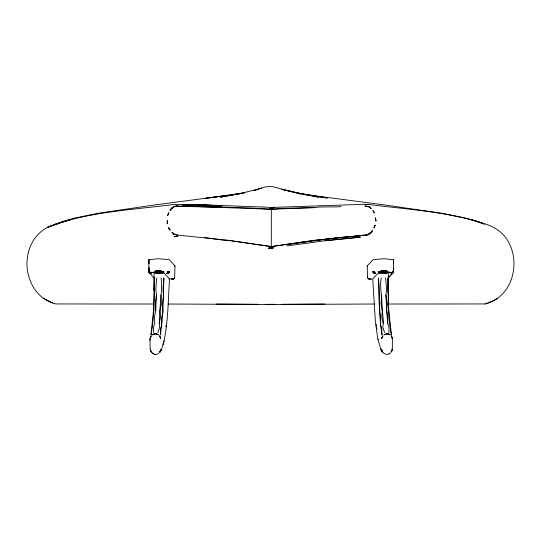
<?xml version="1.0" encoding="UTF-8"?>
<svg xmlns="http://www.w3.org/2000/svg" width="541" height="541" viewBox="0 0 541 541"><rect width="100%" height="100%" fill="white"/><g stroke="black" fill="none" stroke-linecap="round" stroke-linejoin="round"><path stroke-width="0.81" d="M160.204 272.806L158.263 272.671L158.303 270.831C160.434 273.557 154.942 273.482 155.348 270.892L161.475 270.872L160.521 272.711L156.856 272.833M269.141 248.042L269.905 246.865L271.318 247.041L272.657 246.371L314.226 240.373L364.972 235.119L365.033 235.605L368.516 234.659L372.634 230.31L371.572 232.366L368.516 234.659L314.226 240.373L271.318 246.588L270.25 247.846L268.35 248.339L273.503 248.042L273.171 247.724L271.312 248.583L271.312 207.446L366.135 204.241M153.475 332.593L153.482 327.352L154.74 323.248L154.489 316.823L155.747 310.412L156.444 294.973L155.761 289.07L156.768 277.979M393.239 271.555L393.003 272.867L388.168 277.946L393.003 272.867L378.308 272.076L381.101 271.805L381.601 270.852L387.038 270.892C386.943 273.935 380.871 274.01 380.891 270.872L381.601 270.852C384.955 272.853 389.25 271.149 392.698 273.178L390.913 273.442L392.915 271.514L393.422 271.589L393.381 272.069L391.955 272.826L392.915 271.514L393.239 272.488L393.422 271.589L393.517 259.781L384.211 258.726L373.168 259.606L367.217 265.895L367.603 277.661L368.522 278.845L369.78 279.244M393.435 271.629L393.442 267.694L393.381 272.069M153.827 290.334L154.05 273.699L158.905 273.239L164.532 273.618L169.495 278.892C168.123 300.897 168.224 323.308 163.172 344.881M151.176 273.476L150.04 273.408C153.367 273.57 148.261 273.881 148.924 271.629L148.843 259.781L158.161 258.726L169.198 259.606L174.986 265.895L174.655 277.33L174.087 278.541L172.16 279.291L173.201 279.055L172.701 279.163M369.51 279.163L368.996 279.055M388.979 332.593L388.959 327.352L387.681 323.248L387.911 316.823L386.646 310.412L385.929 294.973L386.599 289.07L385.598 277.979M161.096 277.979C162.949 294.392 158.236 310.899 159.615 327.346L157.816 332.593M150.04 339.308L150.141 349.101M392.042 350.264L392.117 349.161L391.623 351.312L390.832 352.232L392.042 350.264L391.528 351.332M341.134 206.337L338.199 206.865L319.535 206.987L314.267 207.609L281.645 208.4L272.657 209.218L273.57 207.426M381.263 277.979C379.315 286.689 382.514 295.102 380.972 303.785C382.501 311.488 383.948 319.515 382.812 327.346L384.644 332.593M375.4 273.347L374.446 271.359C371.41 270.764 373.959 274.368 375.725 273.306L373.905 273.198L374.859 272.691L373.493 272.88L373.067 271.454L374.656 272.306L373.493 272.88M150.222 337.753L150.141 338.646L151.318 335.778L150.222 337.753L150.655 336.617M149.945 340.275L150.1 338.673M392.333 349.101L392.374 338.673M177.915 235.119L177.854 235.605L175.717 234.733L171.808 232.211L173.762 234.334L177.915 235.119L228.552 240.373L271.318 246.588L269.743 248.096L268.762 248.245M156.444 294.973L155.267 303.819L155.747 310.412M169.495 278.892L168.981 279.129M174.986 265.895L174.466 266.131M169.184 272.475L167.507 272.691L168.515 271.393L167.92 271.359L167.507 272.691L168.866 272.88L167.25 273.009L169.38 272.008L169.455 271.494L168.975 271.426L169.184 272.475L167.987 273.388L166.642 273.306L168.461 273.198L166.966 273.347M174.594 277.661L174.669 277.148M269.905 246.865L269.979 246.371L228.552 240.373L223.284 240.136L204.701 237.58M392.36 271.974L392.915 271.514L392.198 272.427M372.979 272.008L373.067 271.454L373.175 272.475M153.11 334.446L155.314 333.662L158.418 334.845L155.314 333.662L152.285 334.845L154.185 333.79L157.492 334.203M165.871 326.892L166.148 325.242M160.63 337.591L160.812 338.646L159.439 335.778L160.596 337.753L160.129 336.8M161.867 348.445L161.61 349.75L159.757 352.232L160.873 350.007M160.792 350.264L161.015 349.161L159.757 352.232L160.873 350.284L160.44 351.332M378.308 272.076L381.304 272.191L381.601 270.852L380.965 271.352M159.081 323.248L160.63 316.803L160.089 310.412L161.407 303.785L160.778 294.973M381.865 337.753L381.655 338.646L383.028 335.778L381.865 337.753L382.311 336.617M148.937 271.589L150.006 271.974L149.931 271.487L149.113 271.555L149.12 272.488L148.917 267.694L148.978 272.069M161.996 347.789L164.092 340.661M271.312 248.583L270.527 248.218L271.142 246.987M154.611 277.641L154.144 277.283L154.57 278.507L149.357 272.867L150.168 272.427L150.723 273.137L149.661 273.178L155.578 271.832L155.95 270.872L155.416 271.379M272.691 208.765L269.979 209.218L252.174 208.042L182.844 205.878L177.847 206.216L177.82 205.769L174.317 206.31L170.05 210.55L171.186 208.42L174.317 206.31L204.66 206.872L271.318 209.266L272.63 207.561L271.318 208.042L269.066 207.426L273.266 207.649L269.945 208.765L269.371 207.649L271.312 207.446M272.657 209.218L272.137 208.799L272.569 207.825L273.922 207.284M159.825 272.786L160.521 272.711L156.133 272.542L158.128 272.143L159.155 270.831M382.981 272.765L381.858 272.711L383.67 272.671L384.083 270.831C385.348 273.557 381.344 272.502 385.895 272.745L381.561 272.508L383.657 272.13L385.719 270.852L386.801 271.832L386.43 270.872L386.964 271.379M269.979 246.371L270.48 246.885L270.027 247.819L269.465 247.724L269.743 248.096M270.703 246.926L269.966 248.123L272.907 247.325L273.171 247.724L270.027 247.819L269.729 247.325L270.48 246.885M367.806 278.128L367.724 277.506M164.065 272.076L153.089 272.17L153.292 272.508L158.087 271.812L164.065 272.076L158.723 271.805L159.994 270.838L161.414 271.352L158.723 271.805M155.828 272.231L156.667 270.852L158.087 271.812L157.465 270.838M389.08 272.508L389.283 272.17L384.293 271.812L384.922 270.838M271.913 208.806L272.569 207.825L272.995 207.967M158.019 272.765L158.723 272.13L160.812 272.508L158.939 272.752M167.717 272.306L168.515 271.393L167.845 271.846M391.17 273.476L392.698 273.178M377.868 339.707L375.305 320.313L372.722 278.892L377.652 273.692L383.468 273.239L388.316 273.699L388.533 290.334M270.804 247.94L272.907 247.325L272.657 246.371M272.339 207.832L271.278 208.826L269.945 208.765L269.979 209.218M383.67 272.671L384.252 272.143L386.247 272.542L384.367 272.765M155.578 271.832L156.667 270.852M389.053 353.902L390.047 353.05C386.409 356.959 380.688 351.921 380.411 347.789M388.722 304.028L485.155 303.947C510.711 297.881 520.293 266.585 509.703 244.397C504.983 233.313 494.305 226.327 482.991 223.284C446.115 211.301 406.96 209.462 368.759 204.464L365.445 204.654L368.759 204.464M158.77 353.232C156.579 355.484 153.056 354.423 151.439 352.076M271.318 247.798L272.907 247.325L271.602 246.98L272.732 246.865M272.137 208.799L272.813 208.346L272.569 207.825M173.526 207.223L171.186 208.42L171.632 208.657M497.72 298.172L492.067 301.296L485.155 303.947M228.877 195.206L154.692 204.958L98.083 213.282L73.847 218.246L63.865 221.134L54.797 224.799M385.023 334.446L386.037 333.79L387.214 333.919L384.049 334.845L387.167 333.662L390.183 334.845L387.167 333.662L389.317 334.203M54.736 224.826L63.865 221.134M365.033 235.605L371.572 232.366L371.079 232.231M261.749 188.058L253.459 190.689L266.023 186.706L272.461 186.631L295.927 192.779L318.703 197.195L281.374 189.303L295.927 192.779L327.319 198.033L305.773 194.686M175.642 206.392L177.82 205.769M381.588 350.284L382.703 352.232L381.452 349.161L382.122 351.312M258.456 189.113L243.18 192.779L220.518 197.195L237.485 194.063M272.853 207.561L274.287 207.23M173.201 279.055L172.423 279.244M325.06 240.745L360.347 237.147L325.06 240.745L286.913 245.925M381.304 272.191L383.65 271.805L383.231 270.831M238.297 193.915L243.288 193.151M245.012 192.785L205.452 198.29L221.343 196.322M286.196 244.728L338.111 237.587L359.826 235.964M230.547 194.983L236.403 194.212M238.081 193.996L240.589 193.664M223.02 196.113L225.529 195.801M227.2 195.599L228.877 195.389M231.386 195.078L233.056 194.875M153.292 272.508L149.357 272.867L149.113 271.555M382.169 272.806L382.555 272.786M167.392 273.421L167.987 273.388L166.959 273.219M158.263 272.671L156.484 272.745L157.188 272.806M271.318 209.266L314.267 207.609M374.372 304.028L270.426 304.468L168.008 304.028M275.024 304.312L265.732 304.312M281.746 304.272L324.586 304.028M150.459 273.557L150.898 273.557M391.454 273.557L391.9 273.557M153.658 304.028L55.757 303.947C32.474 298.483 21.728 270.554 29.417 249.178C32.967 237.56 42.299 228.106 54.032 224.738C92.673 211.484 133.938 209.671 174.148 204.457L203.328 204.883L268.35 207.23M222.162 206.953L204.66 206.872L182.844 205.878M216.102 304.028L258.165 304.272M368.117 278.541L369.375 279.136L369.077 278.906L371.309 278.933M374.372 273.388L374.967 273.421M369.084 206.534L365.047 206.216L365.067 205.769L369.388 207.23L371.282 208.677L369.084 206.534L369.388 207.23M299.132 193.725L300.796 193.915L299.132 193.658M369.077 278.906L371.525 279.197M269.824 208.346L271.318 208.562L272.184 207.582L269.641 207.967L271.318 208.562L270.561 207.588M304.116 194.429L302.453 194.172L384.746 204.958L441.706 213.282L466.166 218.246L476.33 221.134L481.537 223.169M150.838 351.312L151.622 352.232L150.838 351.312L150.344 349.161L150.932 351.332L150.493 350.284M367.724 266.131L367.217 265.895M470.487 219.463L482.991 223.284M476.33 221.134L480.232 222.743M52.883 302.98L43.28 298.172M482.281 223.46L484.33 224.366M374.521 271.846L373.851 271.393L374.656 272.306L373.385 271.426M382.392 270.838L383.65 271.805M160.785 270.852L161.414 271.352M149.451 271.514L150.006 271.974M152.413 353.05L153.407 353.902M391.853 336.8L392.239 337.753L391.157 335.778L392.32 338.646L392.211 337.591M380.79 348.526L382.703 352.232M380.167 346.997L378.267 340.661L378.26 339.139M383.339 323.248L381.777 316.803L382.304 310.412L381.594 294.973M173.647 233.739L173.762 234.334M376.015 324.417L376.293 326.067M376.577 327.718L376.854 329.368M169.299 271.454L169.38 272.008M385.929 294.973L387.113 303.819L386.646 310.412L387.681 323.248M367.542 277.148L367.603 277.661M393.517 259.781L393.476 263.765L393.517 259.781M380.708 317.486L380.614 325.236L381.966 334.953L381.77 328.171L380.614 325.236L379.539 311.893L378.443 278.202C379.938 291.308 378.382 304.536 380.708 317.486M154.395 278.202L153.346 311.893L150.986 334.953C154.408 316.343 154.577 297.171 154.395 278.202M163.909 278.202L162.855 311.893L160.501 334.953L160.663 328.171L161.8 325.236L161.691 317.486L162.855 311.893L162.476 304.292L163.571 295.866L162.976 289.334L163.909 278.202M388.303 295.866L388.032 304.333L391.468 334.953C387.518 316.438 388.932 297.144 387.958 278.202L387.518 289.388L388.303 295.866M167.345 220.458L167.223 223.798L167.345 220.458M148.843 259.781L148.883 263.765L148.843 259.781M174.479 277.506L174.405 278.128L174.479 277.506M168.833 212.769L167.981 215.223L167.426 215.494L168.833 212.769M374.764 225.671L373.865 228.099L375.373 225.198L374.764 225.671M173.56 278.236L173.377 278.615L174.087 278.541L173.56 278.236M177.556 236.451L174.229 236.647L177.556 236.451M170.875 278.933L173.688 278.845L170.875 278.933M58.32 223.284L47.54 227.389L58.32 223.284M66.989 220.728L54.032 224.738L71.128 219.463L66.989 220.728M374.582 212.782L374.081 212.802L372.864 210.571L374.582 212.782M203.328 204.883L182.331 204.64L221.526 205.715L203.328 204.883M155.565 354.483L154.449 354.328L155.565 354.483M169.015 228.079L168.379 227.747L170.253 230.297L169.015 228.079M375.995 221.019L375.42 217.84L375.995 221.019"/></g></svg>
